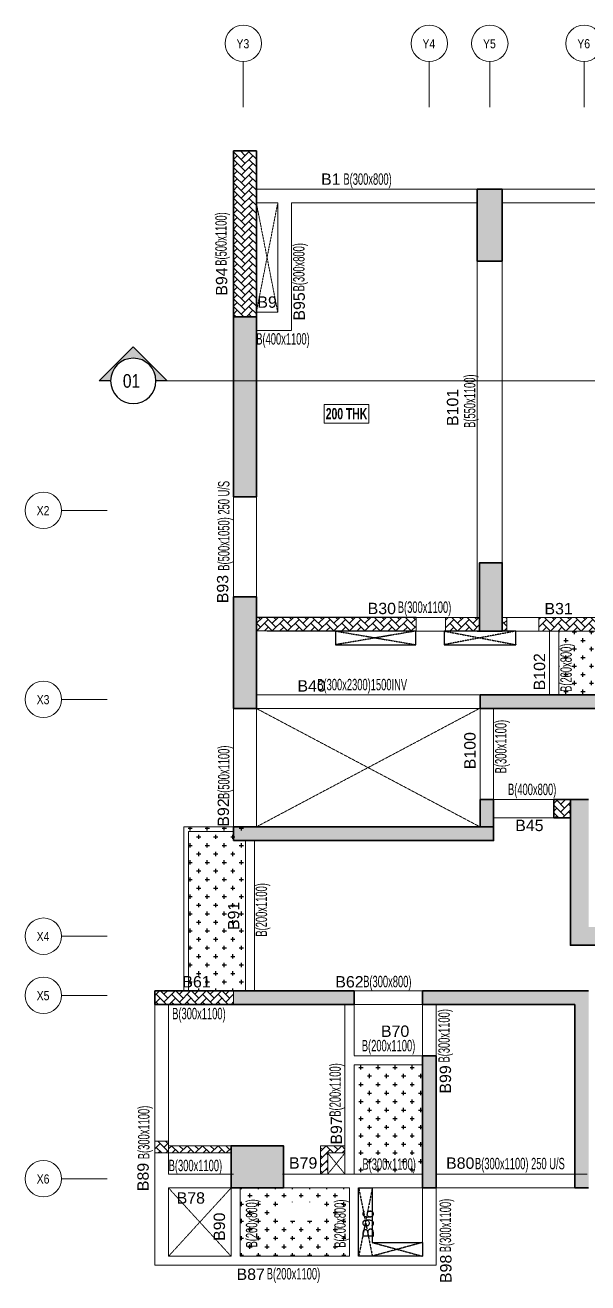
# Model space of a CAD drawing. Header units: millimetres. Extents: x 3162 to 70697, y 4008 to 33341.
# Drawn here: x 3162 to 15517, y 5727 to 33341 of the extents above; entities that cross this region are included whole.
import ezdxf
from ezdxf.enums import TextEntityAlignment as Align

# ---------------------------------------------------------------- set-up
doc = ezdxf.new("R2010")
doc.units = ezdxf.units.MM
for name, pattern in [('ACAD_ISO04W100', [30, 24, -3, 0, -3]), ('Grid Line', [2222.5, 1270, -317.5, 317.5, -317.5]), ('HIDDEN', [0.375, 0.25, -0.125])]:
    doc.linetypes.add(name, pattern=pattern)
for name, color, linetype, lineweight in [('A-ANNO-TAGS-SECT', 4, 'ACAD_ISO04W100', 25), ('A-FLOR-IDEN', 11, 'Continuous', 9), ('A-GRIDS', 8, 'Continuous', 9), ('A-HIDD-ABVE', 8, 'HIDDEN', 20), ('S-BEAM', 7, 'Continuous', 18), ('S-BEAM-IDEN', 2, 'Continuous', 9), ('S-COL HATCH', 9, 'Continuous', 0), ('S-COLS', 5, 'Continuous', 35), ('S-GRIDS', 8, 'Continuous', 9), ('S-WALL', 4, 'Continuous', 18)]:
    doc.layers.add(name, color=color, linetype=linetype, lineweight=lineweight)
for name, color, linetype in [('Beam Nos', 7, 'Continuous'), ('CUTOUT', 4, 'Continuous'), ('SUNK SLAB', 8, 'Continuous')]:
    doc.layers.add(name, color=color, linetype=linetype)
doc.styles.add('Arial Narrow', font='ARIALN.TTF', dxfattribs={"height": 400})
doc.styles.add('Dim.s & Anno.(Misc.)', font='ARIALN.TTF')
doc.styles.add('SC-BBS1', font='SansSerif')
doc.styles.add('Swis721 LtCn BT', font='swisscl.ttf', dxfattribs={"width": 0.9, "height": 233.355162})
doc.styles.add('Swis721 LtCn BT_B', font='', dxfattribs={"width": 0.9, "height": 246.918336})
doc.styles.get('Swis721 LtCn BT_B').set_extended_font_data('Swis721 LtCn BT', bold=True)
pattern_1 = [(45, (-31786783.6, 20742622.35), (0, 169.7056275), [360, -120]), (135, (-31786698.75, 20742707.2), (1e-14, 169.7056275), [360, -120])]
pattern_2 = [(0, (-31346450, 21124269.67), (187.5, 187.5), [93.75, -281.25]), (90, (-31346403.13, 21124222.8), (-187.5, 187.5), [93.75, -281.25])]

# ---------------------------------------------------------------- blocks, each defined once
blk = doc.blocks.new('*U10')
blk.add_hatch(color=256).paths.add_polyline_path([(5, 0), (7.5, 0), (0, 7.5), (-7.5, 0), (-5, 0, -0.414214), (0, 5, -0.414214)])
at = {"lineweight": 20, "ltscale": 50}
blk.add_line((-5, 0), (-225.54, 0), dxfattribs=at)
at = {"linetype": 'Continuous'}
blk.add_lwpolyline([(5, 0), (7.5, 0), (0, 7.5), (-7.5, 0), (-5, 0)], dxfattribs=at)
blk.add_circle((0, 0), 5, dxfattribs=at)
at = {"color": 7, "style": 'Dim.s & Anno.(Misc.)'}
blk.add_attdef('SECTION-LETTER', text='', height=3, dxfattribs=at).set_placement((0, 0), align=Align.MIDDLE_CENTER)
blk = doc.blocks.new('Grid - Type 1 Structural-6743905-11TH FLOOR LVL')
at = {"layer": 'A-GRIDS'}
blk.add_circle((0, 0), 4, dxfattribs=at)
blk = doc.blocks.new('A$Cf2260b48')
at = {"layer": 'S-GRIDS', "linetype": 'Grid Line'}
for p, q in [((-7583, 18003), (-7583, 19003)), ((-3500, 18003), (-3500, 19003)), ((-2170, 18003), (-2170, 19003)), ((-100, 18003), (-100, 19003)), ((-10572, 9150), (-11572, 9150)), ((-10572, 5000), (-11572, 5000)), ((-10572, -200), (-11572, -200)), ((-10572, -1500), (-11572, -1500)), ((-10572, -5525), (-11572, -5525))]:
    blk.add_line(p, q, dxfattribs=at)
at = {"layer": 'A-GRIDS', "xscale": 99.99999999999991, "yscale": 99.99999999999991, "zscale": 99.99999999999991}
for p in [(-7583, 19403), (-3500, 19403), (-2170, 19403), (-100, 19403)]:
    blk.add_blockref('Grid - Type 1 Structural-6743905-11TH FLOOR LVL', p, dxfattribs=at)
at = {"layer": 'A-GRIDS', "xscale": 99.99999999999991, "yscale": 99.99999999999991, "zscale": 99.99999999999991, "rotation": 89.99999999999982}
for p in [(-11972, 9150), (-11972, 5000), (-11972, -200), (-11972, -1500), (-11972, -5525)]:
    blk.add_blockref('Grid - Type 1 Structural-6743905-11TH FLOOR LVL', p, dxfattribs=at)
at = {"layer": 'A-GRIDS', "lineweight": 18, "char_height": 200, "width": 352.74, "attachment_point": 1, "style": 'Arial Narrow'}
for s, insert in [('Y3', (-7732, 19495)), ('Y4', (-3649, 19495)), ('Y5', (-2319, 19495)), ('Y6', (-249, 19495)), ('X2', (-12119, 9244)), ('X3', (-12119, 5094)), ('X4', (-12119, -106)), ('X5', (-12119, -1406)), ('X6', (-12119, -5431))]:
    blk.add_mtext(s, dxfattribs=dict(at, insert=insert))
blk = doc.blocks.new('A$Cfa8a0a46')
at = {"layer": 'CUTOUT', "color": 8, "linetype": 'HIDDEN'}
for p, q in [((880, 300), (-875, 1)), ((-875, 299), (880, 0)), ((3080, 300), (1500, 0)), ((3080, 300), (1500, 0)), ((1500, 300), (3080, 0)), ((-75, -11925), (-375, -13425)), ((-375, -11925), (-75, -13425)), ((-75, -13125), (1025, -13425)), ((1025, -13125), (-75, -13425))]:
    blk.add_line(p, q, dxfattribs=at)
at = {"layer": 'CUTOUT', "linetype": 'HIDDEN'}
blk.add_line((1500, 300), (3080, 0), dxfattribs=at)
at = {"layer": 'CUTOUT'}
for points in [[(-880, 0), (880, 0), (880, 300), (-880, 300)], [(1500, 0), (3080, 0), (3080, 300), (1500, 300)]]:
    blk.add_lwpolyline(points, close=True, dxfattribs=at)
blk.add_lwpolyline([(-375, -11925), (-75, -11925), (-75, -13125), (1025, -13125), (1025, -13425), (-375, -13425), (-375, -11925)], dxfattribs=at)

msp = doc.modelspace()

# ---------------------------------------------------------------- hatches: boundary and pattern name
at = {"layer": 'S-COL HATCH'}
h = msp.add_hatch(dxfattribs=at)
h.set_pattern_fill('AR-HBONE', color=256, scale=30)
h.set_pattern_definition(pattern_1)
h.paths.add_polyline_path([(7738, 30578), (8238, 30578), (8238, 26939), (7738, 26939)])
at = {"layer": 'S-COL HATCH', "transparency": 33554687}
h = msp.add_hatch(color=256, dxfattribs=at)
h.dxf.hatch_style = 1
h.paths.add_polyline_path([(13088, 28162), (13638, 28162), (13638, 29738), (13088, 29738)])
h = msp.add_hatch(color=256, dxfattribs=at)
h.dxf.hatch_style = 1
h.paths.add_polyline_path([(8238, 26939), (7738, 26939), (7738, 22988), (8238, 22988)])
h = msp.add_hatch(color=256, dxfattribs=at)
h.dxf.hatch_style = 1
h.paths.add_polyline_path([(13638, 21471), (13638, 21527), (13638, 21538), (13138, 21538), (13138, 20038), (13638, 20038)])
h = msp.add_hatch(color=256, dxfattribs=at)
h.dxf.hatch_style = 1
h.paths.add_polyline_path([(7738, 18338), (8238, 18338), (8238, 20788), (7738, 20788)])
at = {"layer": 'S-COL HATCH'}
h = msp.add_hatch(dxfattribs=at)
h.set_pattern_fill('AR-HBONE', color=256, scale=30)
h.set_pattern_definition(pattern_1)
h.paths.add_polyline_path([(11748, 20337), (8239, 20337), (8239, 20039), (11748, 20039)])
h = msp.add_hatch(dxfattribs=at)
h.set_pattern_fill('AR-HBONE', color=256, scale=30)
h.set_pattern_definition(pattern_1)
h.paths.add_polyline_path([(13138, 20337), (12388, 20337), (12388, 20037), (12919, 20037), (12919, 20038), (13138, 20038)])
h = msp.add_hatch(dxfattribs=at)
h.set_pattern_fill('AR-HBONE', color=256, scale=30)
h.set_pattern_definition(pattern_1)
h.paths.add_polyline_path([(13739, 20338), (13638, 20338), (13638, 20038), (13739, 20038)])
h = msp.add_hatch(dxfattribs=at)
h.set_pattern_fill('AR-HBONE', color=256, scale=30)
h.set_pattern_definition(pattern_1)
h.paths.add_polyline_path([(16038, 20338), (14438, 20338), (14438, 20038), (16038, 20038)])
at = {"layer": 'S-COL HATCH', "transparency": 33554687}
h = msp.add_hatch(color=256, dxfattribs=at)
h.dxf.hatch_style = 1
h.paths.add_polyline_path([(17838, 18638), (17638, 18638), (13448, 18638), (13448, 18338), (17838, 18338)])
h.paths.add_polyline_path([(13448, 18638), (13149, 18638), (13149, 18338), (13448, 18338)])
h = msp.add_hatch(color=256, dxfattribs=at)
h.dxf.hatch_style = 1
h.paths.add_polyline_path([(13149, 15738), (13448, 15738), (13448, 16338), (13149, 16338)])
at = {"layer": 'S-COL HATCH'}
h = msp.add_hatch(dxfattribs=at)
h.set_pattern_fill('AR-HBONE', color=256, scale=30)
h.set_pattern_definition([(45, (-31603274.1, 20759694.15), (0, 169.7056275), [360, -120]), (135, (-31603189.25, 20759779), (1e-14, 169.7056275), [360, -120])])
h.paths.add_polyline_path([(15134, 15938), (15134, 16338), (14769, 16338), (14769, 15938), (14858, 15938)])
at = {"layer": 'S-COL HATCH', "transparency": 33554687}
h = msp.add_hatch(color=256, dxfattribs=at)
h.dxf.hatch_style = 1
h.paths.add_polyline_path([(20488, 13138), (20488, 13538), (15534, 13538), (15534, 16338), (15134, 16338), (15134, 13138)])
h = msp.add_hatch(color=256, dxfattribs=at)
h.dxf.hatch_style = 1
h.paths.add_polyline_path([(7738, 15738), (7738, 15438), (13448, 15438), (13448, 15738)])
at = {"layer": 'S-COL HATCH'}
h = msp.add_hatch(dxfattribs=at)
h.set_pattern_fill('AR-HBONE', color=256, scale=30)
h.set_pattern_definition(pattern_1)
h.paths.add_polyline_path([(7738, 11838), (7738, 12138), (6009, 12138), (6009, 11838)])
at = {"layer": 'S-COL HATCH', "transparency": 33554687}
h = msp.add_hatch(color=256, dxfattribs=at)
h.dxf.hatch_style = 1
h.paths.add_polyline_path([(10384, 12138), (7738, 12138), (7738, 11838), (10384, 11838)])
h = msp.add_hatch(color=256, dxfattribs=at)
h.dxf.hatch_style = 1
h.paths.add_polyline_path([(15534, 12138), (11884, 12138), (11884, 11838), (15234, 11838), (15234, 7813), (15534, 7813)])
h = msp.add_hatch(color=256, dxfattribs=at)
h.dxf.hatch_style = 1
h.paths.add_polyline_path([(12184, 10710), (11884, 10710), (11884, 7813), (12184, 7813)])
at = {"layer": 'S-COL HATCH'}
h = msp.add_hatch(dxfattribs=at)
h.set_pattern_fill('AR-HBONE', color=256, scale=30)
h.set_pattern_definition([(45, (-31786783.61, 20596709.8), (0, 169.7056275), [360, -120]), (135, (-31786698.76, 20596794.66), (1e-14, 169.7056275), [360, -120])])
h.paths.add_polyline_path([(6309, 8578), (6309, 8838), (6009, 8838), (6009, 8578)])
h = msp.add_hatch(dxfattribs=at)
h.set_pattern_fill('AR-HBONE', color=256, scale=30)
h.set_pattern_definition([(45, (-31786783.6, 20642904.35), (0, 169.7056275), [360, -120]), (135, (-31786698.75, 20642989.2), (1e-14, 169.7056275), [360, -120])])
h.paths.add_polyline_path([(10184, 8738), (10184, 8578), (9804, 8578), (9804, 8110), (9644, 8110), (9644, 8738)])
h.paths.add_polyline_path([(6309, 8738), (7684, 8738), (7684, 8578), (6309, 8578)])
at = {"layer": 'S-COL HATCH', "transparency": 33554687}
h = msp.add_hatch(color=256, dxfattribs=at)
h.dxf.hatch_style = 1
h.paths.add_polyline_path([(8834, 8737), (7684, 8737), (7684, 7813), (8834, 7813)])
at = {"layer": 'SUNK SLAB'}
h = msp.add_hatch(dxfattribs=at)
h.set_pattern_fill('CROSS', color=8, scale=750, style=0)
h.set_pattern_definition(pattern_2)
h.paths.add_polyline_path([(14878, 20038), (14878, 18638), (17638, 18638), (17638, 20038)])
h.paths.add_polyline_path([(15305, 18640), (15305, 19913), (14778, 19913), (14778, 18640)], flags=9)
h = msp.add_hatch(dxfattribs=at)
h.set_pattern_fill('CROSS', color=8, scale=750, style=0)
h.set_pattern_definition(pattern_2)
h.paths.add_polyline_path([(7998, 15738), (6648, 15738), (6648, 12138), (7998, 12138)])
h = msp.add_hatch(dxfattribs=at)
h.set_pattern_fill('CROSS', color=8, scale=750, style=0)
h.set_pattern_definition([(0, (-31346450, 21124269.65), (187.5, 187.5), [93.75, -281.25]), (90, (-31346403.13, 21124222.78), (-187.5, 187.5), [93.75, -281.25])])
h.paths.add_polyline_path([(11884, 10510), (10384, 10510), (10384, 8110), (11884, 8110)])
h.paths.add_polyline_path([(10504, 8068), (11903, 8068), (11903, 8595), (10504, 8595)], flags=9)
h = msp.add_hatch(dxfattribs=at)
h.set_pattern_fill('CROSS', color=8, scale=750, style=0)
h.set_pattern_definition(pattern_2)
h.paths.add_polyline_path([(10284, 6312), (10284, 7813), (7884, 7811), (7884, 6310)])
h.paths.add_polyline_path([(8717, 7084), (8717, 7496), (9695, 7496), (9695, 7084)], flags=0)
h.paths.add_polyline_path([(8346, 6441), (8346, 7715), (7819, 7715), (7819, 6441)], flags=9)
h.paths.add_polyline_path([(10341, 6435), (10341, 7708), (9814, 7708), (9814, 6435)], flags=9)
h.paths.add_polyline_path([(8671, 7031), (9721, 7031), (9721, 7549), (8671, 7549)], flags=24)

# ---------------------------------------------------------------- linework, layer by layer
at = {"layer": 'A-FLOR-IDEN', "color": 8, "flags": 128}
msp.add_lwpolyline([(10707, 25012), (10707, 24600), (9729, 24600), (9729, 25012)], close=True, dxfattribs=at)
at = {"layer": 'A-HIDD-ABVE', "linetype": 'HIDDEN'}
for p, q in [((8708, 29438), (8238, 27038)), ((8708, 27038), (8238, 29438)), ((8238, 18338), (13149, 15738)), ((8238, 15738), (13137, 18338, 0)), ((9804, 8578), (10184, 8113)), ((9804, 8113), (10184, 8578)), ((7684, 6310), (6309, 7811)), ((6309, 6310), (7684, 7811))]:
    msp.add_line(p, q, dxfattribs=at)
at = {"layer": 'S-BEAM'}
for p, q in [((8238, 29738), (13638, 29738)), ((13638, 29738), (20188, 29738, 0)), ((8238, 29438), (8708, 29438)), ((8708, 27038), (8708, 29438)), ((8238, 27038), (8708, 27038)), ((7738, 22988), (7738, 20788)), ((13638, 20038), (14678, 20038)), ((14678, 20038), (14678, 18638)), ((14878, 20038), (17538, 20038)), ((14878, 20038), (14878, 18638)), ((7738, 18338), (7738, 15738)), ((8238, 18338), (8238, 15738)), ((8238, 18338, 0), (13137, 18338, 0)), ((13149, 16338), (13149, 18338, 0)), ((7998, 12138), (7998, 15438)), ((6009, 11838), (6009, 6113)), ((10384, 10510), (11884, 10510)), ((10384, 10510), (10384, 8110)), ((9804, 8578), (10184, 8578)), ((9804, 8578), (9804, 8110)), ((10184, 8578), (10184, 8110)), ((7738, 8110), (6309, 8110)), ((8809, 8110), (11884, 8110)), ((7890, 7811), (6309, 7811)), ((6309, 6310), (6309, 7811)), ((7684, 7813), (7684, 6310)), ((7884, 7811), (10284, 7813)), ((7884, 7813), (7884, 6310)), ((10284, 7813), (10284, 6313)), ((10484, 7813), (10684, 7813)), ((10484, 7813), (10484, 6313)), ((11464, 7813), (11884, 7813)), ((11884, 7813), (11885, 6313)), ((12184, 7813), (15500, 7813)), ((12184, 7813), (12184, 6113)), ((12184, 6113), (6009, 6113)), ((6307, 6310), (7684, 6310)), ((7884, 6310), (10284, 6312)), ((10484, 6312), (11884, 6313))]:
    msp.add_line(p, q, dxfattribs=at)
at = {"layer": 'S-BEAM', "linetype": 'HIDDEN'}
for p, q in [((9008, 29438), (13088, 29438)), ((9008, 26638), (9008, 29438)), ((13638, 29438), (20188, 29438, 0)), ((13088, 28162), (13088, 20338)), ((13638, 28162), (13638, 21538)), ((9008, 26938), (9008, 26938)), ((9008, 26638), (8238, 26638)), ((8238, 22988), (8238, 20788)), ((8238, 20337), (13088, 20337)), ((13638, 20338), (20188, 20338, 0)), ((8238, 20039), (13088, 20037)), ((8238, 18638, 0), (13149, 18638, 0)), ((13448, 18338), (13448, 16338)), ((13448, 16338), (15134, 16338)), ((13448, 15938), (15134, 15938)), ((8198, 12138), (8198, 15438)), ((10384, 12137), (11884, 12138)), ((6309, 11838), (6309, 8110)), ((10184, 11838), (10184, 8578)), ((10384, 11838), (10384, 10710)), ((10384, 11838), (11884, 11838)), ((11884, 11838), (11884, 10710)), ((12184, 11838), (12184, 10710)), ((10384, 10710), (11884, 10710)), ((12184, 8113), (15500, 8113)), ((10684, 7813), (11534, 7813))]:
    msp.add_line(p, q, dxfattribs=at)
at = {"layer": 'S-BEAM', "color": 5}
for p, q in [((6309, 8838), (6009, 8838)), ((6009, 8838), (6009, 8578)), ((6309, 8738), (6309, 8838)), ((6309, 8578), (6009, 8578))]:
    msp.add_line(p, q, dxfattribs=at)
at = {"layer": 'S-BEAM', "color": 5, "elevation": 0}
for points in [[(11748, 20339), (8239, 20339), (8239, 20039), (11748, 20039)], [(12388, 20338), (13138, 20338), (13138, 20037), (12388, 20037)], [(13638, 20338), (13739, 20338), (13739, 20038), (13638, 20038)], [(14438, 20338), (16038, 20338), (16038, 20038), (14438, 20038)], [(10184, 8738), (10184, 8578), (9804, 8578), (9804, 8110), (9644, 8110), (9644, 8738)]]:
    msp.add_lwpolyline(points, close=True, dxfattribs=at)
msp.add_lwpolyline([(6309, 8738), (7684, 8738), (7684, 8578), (6309, 8578)], dxfattribs=at)
at = {"layer": 'S-COL HATCH', "transparency": 33554687}
msp.add_line((7738, 12138), (7738, 11838), dxfattribs=at)
at = {"layer": 'S-COLS'}
for p, q in [((8238, 30578), (8238, 30578)), ((8238, 26939), (7738, 26939)), ((13149, 18338, 0), (13149, 18638, 0)), ((14769, 16338), (14769, 15938)), ((14769, 16338), (15134, 16338)), ((14769, 15938), (15134, 15938)), ((15534, 12138), (11884, 12138)), ((11884, 12138), (11884, 11838)), ((11884, 11838), (15234, 11838)), ((15234, 11838), (15234, 7813)), ((15534, 7813), (15234, 7813))]:
    msp.add_line(p, q, dxfattribs=at)
at = {"layer": 'S-COLS', "elevation": 0}
for points in [[(8238, 30578), (8238, 22988), (7738, 22988), (7738, 30578)], [(13088, 29738), (13638, 29738), (13638, 28162), (13088, 28162)], [(7738, 20788), (8238, 20788), (8238, 18338), (7738, 18338)], [(7738, 15438), (13448, 15438), (13448, 15738), (7738, 15738)], [(6009, 12138), (10384, 12138), (10384, 11838), (6009, 11838)], [(11884, 10710), (12184, 10710), (12184, 7813), (11884, 7813)], [(7684, 7813), (8834, 7813), (8834, 8737), (7684, 8737)]]:
    msp.add_lwpolyline(points, close=True, dxfattribs=at)
for points in [[(13138, 20038), (13138, 21538), (13638, 21538), (13638, 20038), (13088, 20038)], [(13149, 18338), (17838, 18338), (17838, 18638), (13149, 18638)], [(26288, 13138), (15134, 13138), (15134, 16338), (15534, 16338)]]:
    msp.add_lwpolyline(points, dxfattribs=at)
at = {"layer": 'S-COLS', "color": 5, "elevation": 0}
msp.add_lwpolyline([(13149, 16338), (13448, 16338), (13448, 15738), (13149, 15738)], close=True, dxfattribs=at)
at = {"layer": 'S-WALL', "color": 7}
for p, q in [((6649, 15738), (7739, 15738)), ((6649, 12138), (6649, 15738)), ((7739, 15638), (6749, 15638)), ((6749, 15638), (6749, 12138))]:
    msp.add_line(p, q, dxfattribs=at)
at = {"layer": 'S-WALL'}
msp.add_line((6309, 8578), (6309, 8578), dxfattribs=at)

# ---------------------------------------------------------------- block references
at = {"layer": 'A-ANNO-TAGS-SECT'}
ref = msp.add_blockref('*U10', (5536, 25530), dxfattribs=dict(at, xscale=-99.63369610839109, yscale=99.63369610839109, zscale=99.63369610839109))
ref.add_attrib('SECTION-LETTER', '01', dxfattribs={"layer": '0', "color": 7, "height": 298.9, "style": 'Dim.s & Anno.(Misc.)'}).set_placement((5497, 25530), align=Align.MIDDLE_CENTER)
at = {"layer": 'Beam Nos'}
msp.add_blockref('A$Cfa8a0a46', (10859, 19738), dxfattribs=at)
at = {"layer": 'S-WALL'}
msp.add_blockref('A$Cf2260b48', (15534, 13538), dxfattribs=at)

# ---------------------------------------------------------------- texts
at = {"layer": 'A-FLOR-IDEN', "color": 1, "insert": (10218, 24934), "char_height": 246.9, "width": 1155, "attachment_point": 2, "line_spacing_factor": 0.964267, "style": 'Swis721 LtCn BT_B'}
msp.add_mtext('200 THK', dxfattribs=at)
at = {"layer": 'Beam Nos', "style": 'SC-BBS1'}
for s, p in [('B1', (9873, 29760)), ('B9', (8474, 27061)), ('B30', (10993, 20334)), ('B31', (14875, 20330)), ('B40', (9451, 18634, 0)), ('B45', (14233, 15571)), ('B61', (6924, 12138)), ('B62', (10282, 12137)), ('B70', (11285, 11052)), ('B79', (9266, 8159)), ('B80', (12715, 8156)), ('B78', (6799, 7391)), ('B87', (8114, 5716))]:
    msp.add_text(s, height=250, dxfattribs=at).set_placement(p, align=Align.BOTTOM_CENTER)
for s, p in [('B94', (7675, 27712, 0)), ('B95', (9378, 27165)), ('B101', (12747, 24948, 0)), ('B93', (7698, 20959, 0)), ('B102', (14654, 19144, 0)), ('B100', (13127, 17411, 0)), ('B92', (7713, 16053, 0)), ('B91', (7939, 13784)), ('B99', (12588, 10193, 0)), ('B97', (10194, 9073, 0)), ('B89', (5950, 8051)), ('B90', (7625, 6958)), ('B96', (10893, 7022)), ('B98', (12598, 6033, 0))]:
    msp.add_text(s, height=250, rotation=90, dxfattribs=at).set_placement(p, align=Align.BOTTOM_CENTER)
at = {"layer": 'S-BEAM-IDEN', "style": 'Swis721 LtCn BT', "width": 0.8}
for s, rotation, p in [('B(300x800)', 360, (10150, 29837, 0)), ('B(500x1100)', 90, (7587, 28058, 0)), ('B(300x800)', 90, (9295, 27496)), ('B(400x1100)', 360, (8236, 26328)), ('B(550x1100)', 90, (13047, 24498)), ('B(500x1050) 250 U/S', 90, (7647, 21363)), ('B(300x1100)', 360, (11344, 20437)), ('B(200x800)', 90, (15163, 18702)), ('B(300x2300)1500INV', 360, (9576, 18737, 0)), ('B(300x1100)', 90, (13730, 16914)), ('B(500x1100)', 90, (7647, 16350)), ('B(400x800)', 360, (13764, 16437)), ('B(200x1100)', 90, (8473, 13329)), ('B(300x800)', 360, (10584, 12218)), ('B(300x1100)', 90, (12484, 10564)), ('B(200x1100)', 360, (10554, 10810)), ('B(200x1100)', 90, (10093, 9375)), ('B(300x1100)', 90, (5891, 8442)), ('B(300x1100)', 360, (6313, 8179)), ('B(300x1100)', 360, (10567, 8210)), ('B(300x1100) 250 U/S', 360, (13039, 8221)), ('B(200x800)', 90, (8259, 6504)), ('B(200x800)', 90, (10200, 6497)), ('B(300x1100)', 90, (12513, 6399)), ('B(200x1100)', 360, (8466, 5802))]:
    msp.add_text(s, height=250, rotation=rotation, dxfattribs=at).set_placement(p)
msp.add_text('B(300x1100)', height=250, dxfattribs=at).set_placement((6390, 11514))

doc.saveas('drawing.dxf')
